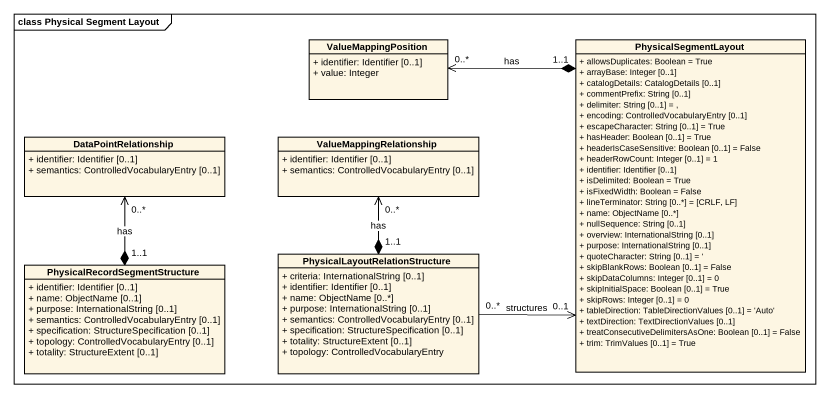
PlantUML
@startuml
mainframe class Physical Segment Layout
hide circle
hide empty members
skinparam classAttributeIconSize 0
class ValueMappingPosition {
  + identifier: Identifier [0..1]
  + value: Integer
}
class PhysicalSegmentLayout {
  + allowsDuplicates: Boolean = True
  + arrayBase: Integer [0..1]
  + catalogDetails: CatalogDetails [0..1]
  + commentPrefix: String [0..1]
  + delimiter: String [0..1] = ,
  + encoding: ControlledVocabularyEntry [0..1]
  + escapeCharacter: String [0..1] = True
  + hasHeader: Boolean [0..1] = True
  + headerIsCaseSensitive: Boolean [0..1] = False
  + headerRowCount: Integer [0..1] = 1
  + identifier: Identifier [0..1]
  + isDelimited: Boolean = True
  + isFixedWidth: Boolean = False
  + lineTerminator: String [0..*] = [CRLF, LF]
  + name: ObjectName [0..*]
  + nullSequence: String [0..1]
  + overview: InternationalString [0..1]
  + purpose: InternationalString [0..1]
  + quoteCharacter: String [0..1] = '
  + skipBlankRows: Boolean [0..1] = False
  + skipDataColumns: Integer [0..1] = 0
  + skipInitialSpace: Boolean [0..1] = True
  + skipRows: Integer [0..1] = 0
  + tableDirection: TableDirectionValues [0..1] = 'Auto'
  + textDirection: TextDirectionValues [0..1]
  + treatConsecutiveDelimitersAsOne: Boolean [0..1] = False
  + trim: TrimValues [0..1] = True
}
class DataPointRelationship {
  + identifier: Identifier [0..1]
  + semantics: ControlledVocabularyEntry [0..1]
}
class ValueMappingRelationship {
  + identifier: Identifier [0..1]
  + semantics: ControlledVocabularyEntry [0..1]
}
class "PhysicalRecordSegmentStructure" as PhysicalRecordSegmentStructu {
  + identifier: Identifier [0..1]
  + name: ObjectName [0..1]
  + purpose: InternationalString [0..1]
  + semantics: ControlledVocabularyEntry [0..1]
  + specification: StructureSpecification [0..1]
  + topology: ControlledVocabularyEntry [0..1]
  + totality: StructureExtent [0..1]
}
class "PhysicalLayoutRelationStructure" as PhysicalLayoutRelationStruct {
  + criteria: InternationalString [0..1]
  + identifier: Identifier [0..1]
  + name: ObjectName [0..*]
  + purpose: InternationalString [0..1]
  + semantics: ControlledVocabularyEntry [0..1]
  + specification: StructureSpecification [0..1]
  + totality: StructureExtent [0..1]
  + topology: ControlledVocabularyEntry
}
ValueMappingPosition "0..*" <-right-* "1..1" PhysicalSegmentLayout : has
DataPointRelationship "0..*" <--* "1..1" PhysicalRecordSegmentStructu : has
ValueMappingRelationship "0..*" <--* "1..1" PhysicalLayoutRelationStruct : has
PhysicalLayoutRelationStruct "0..*" -right-> "0..1" PhysicalSegmentLayout : structures
@enduml
